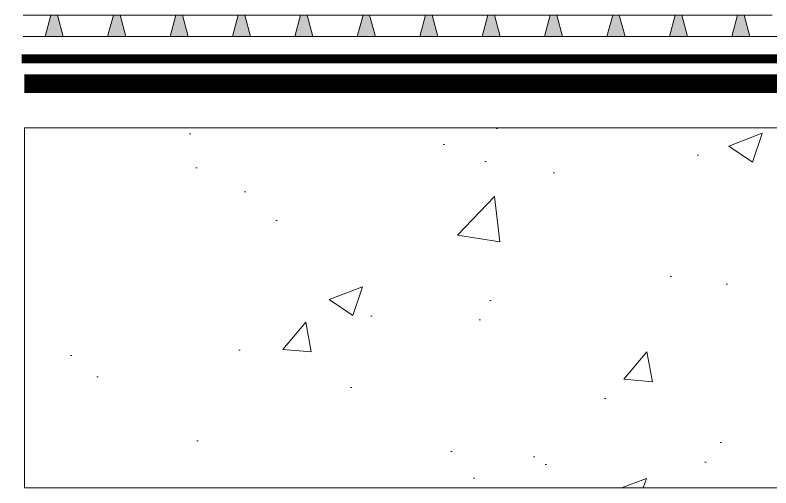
# Model space of a CAD drawing. Header units: inches. Extents: x -328 to 241, y -68 to 146.
# Drawn here: x 72.14 to 84.25, y -31.17 to -23.6 of the extents above; entities that cross this region are included whole.
import ezdxf

# ---------------------------------------------------------------- set-up
doc = ezdxf.new("R2010")
doc.units = ezdxf.units.IN
doc.header["$MEASUREMENT"] = 0
doc.linetypes.add('Dashed - Dense', pattern=[0.8, 0.5, -0.3])
for name, color, linetype, lineweight in [('Drainage Mat', 191, 'Continuous', 0), ('Others', 190, 'Continuous', 0), ('RamProof SYSTEM MESH', 6, 'Continuous', 0)]:
    doc.layers.add(name, color=color, linetype=linetype, lineweight=lineweight)
doc.layers.add('Protection Course', color=99, linetype='Dashed - Dense', lineweight=0, true_color=0x216123)
doc.layers.add('RamProof SYSTEM LIQUID', color=140, linetype='Continuous', lineweight=0, true_color=0x00bfff)

# ---------------------------------------------------------------- blocks, each defined once
blk = doc.blocks.new('*U13')
at = {"layer": 'Drainage Mat'}
h = blk.add_hatch(color=256, dxfattribs=at)
h.dxf.hatch_style = 1
h.paths.add_polyline_path([(0.5, 0.343), (0.447, 0.343), (0.355, 0), (0.5, 0), (0.645, 0), (0.553, 0.343)])
at = {"layer": 'Drainage Mat', "linetype": 'Continuous'}
for points in [[(0, 0.343), (1, 0.343)], [(0, 0), (1, 0)]]:
    blk.add_lwpolyline(points, dxfattribs=at)
blk.add_lwpolyline([(0.5, 0.343), (0.447, 0.343), (0.355, 0), (0.5, 0), (0.645, 0), (0.553, 0.343)], close=True, dxfattribs=at)
blk = doc.blocks.new('*U14')
at = {"layer": 'Drainage Mat', "color": 0, "linetype": 'ByBlock', "lineweight": -2, "transparency": 16777216}
for p in [(72.267, -23.946), (73.267, -23.946), (74.267, -23.946), (75.267, -23.946), (76.267, -23.946), (77.267, -23.946), (78.267, -23.946), (79.267, -23.946), (80.267, -23.946), (81.267, -23.946), (82.267, -23.946), (83.267, -23.946)]:
    blk.add_blockref('*U13', p, dxfattribs=at)

msp = doc.modelspace()

# ---------------------------------------------------------------- hatches: boundary and pattern name
at = {"layer": 'Others', "linetype": 'Continuous'}
h = msp.add_hatch(dxfattribs=at)
h.set_pattern_fill('CONCRETE___STRUCTURAL_0001', color=256, style=0, pattern_type=2)
h.set_pattern_definition([(50, (87.356, -29.915), (-5.4655, 0.4782), [0.5715, -6.2865]), (355, (87.356, -29.915), (-1.0573, 5.7317), [0.4572, -5.0292]), (100.451, (87.8115, -29.955), (4.4082, 5.2535), [0.4857, -5.3427]), (46.184, (87.356, -28.391), (-8.1324, 1.2613), [0.8572, -9.4297]), (96.636, (88.034, -28.496), (7.1221, 7.4228), [0.7286, -8.014]), (351.184, (87.356, -28.391), (7.122, 7.4228), [0.6858, -7.5438]), (21, (88.118, -28.772), (-4.5484, 3.06796), [0.5715, -6.2865]), (326, (88.118, -28.772), (1.8541, 5.5256), [0.4572, -5.0292]), (71.451, (88.497, -29.028), (6.4025, 2.4577), [0.4857, -5.3427]), (37.5, (87.356, -29.9152), (0.09266, 2.53665), [0, -4.96824, 0, -5.1054, 0, -5.04825]), (7.5, (87.356, -29.9152), (2.0046, 3.00542), [0, -2.91084, 0, -4.85394, 0, -1.92405]), (327.5, (85.6568, -29.9152), (-4.06773, 0.17187), [0, -1.905, 0, -5.9436, 0, -7.8867]), (317.5, (84.8948, -29.9152), (4.44388, 0.7628), [0, -2.4765, 0, -3.94716, 0, -5.6007])])
h.paths.add_polyline_path([(72.28946, -31.17285), (114.31519, -31.17285), (114.31519, -25.40816), (72.28946, -25.40816)])

# ---------------------------------------------------------------- linework, layer by layer
at = {"layer": 'Drainage Mat'}
msp.add_lwpolyline([(114.21158, -23.94615), (72.26712, -23.94615)], dxfattribs=at)
at = {"layer": 'Others', "flags": 128}
msp.add_lwpolyline([(72.28946, -31.17285), (114.31519, -31.17285), (114.31519, -25.40816), (72.28946, -25.40816)], close=True, dxfattribs=at)
at = {"layer": 'Protection Course', "ltscale": 0.2, "const_width": 0.1415}
msp.add_lwpolyline([(114.26946, -24.30302), (72.24499, -24.30302)], dxfattribs=at)
at = {"layer": 'RamProof SYSTEM LIQUID', "linetype": 'Continuous', "const_width": 0.3}
msp.add_lwpolyline([(114.31817, -24.70091), (72.28946, -24.70091)], dxfattribs=at)
at = {"layer": 'RamProof SYSTEM MESH'}
msp.add_line((72.28946, -24.70091), (114.31519, -24.70091), dxfattribs=at)

# ---------------------------------------------------------------- block references
at = {"layer": 'Drainage Mat'}
msp.add_blockref('*U14', (0, 0), dxfattribs=at)

doc.saveas('drawing.dxf')
